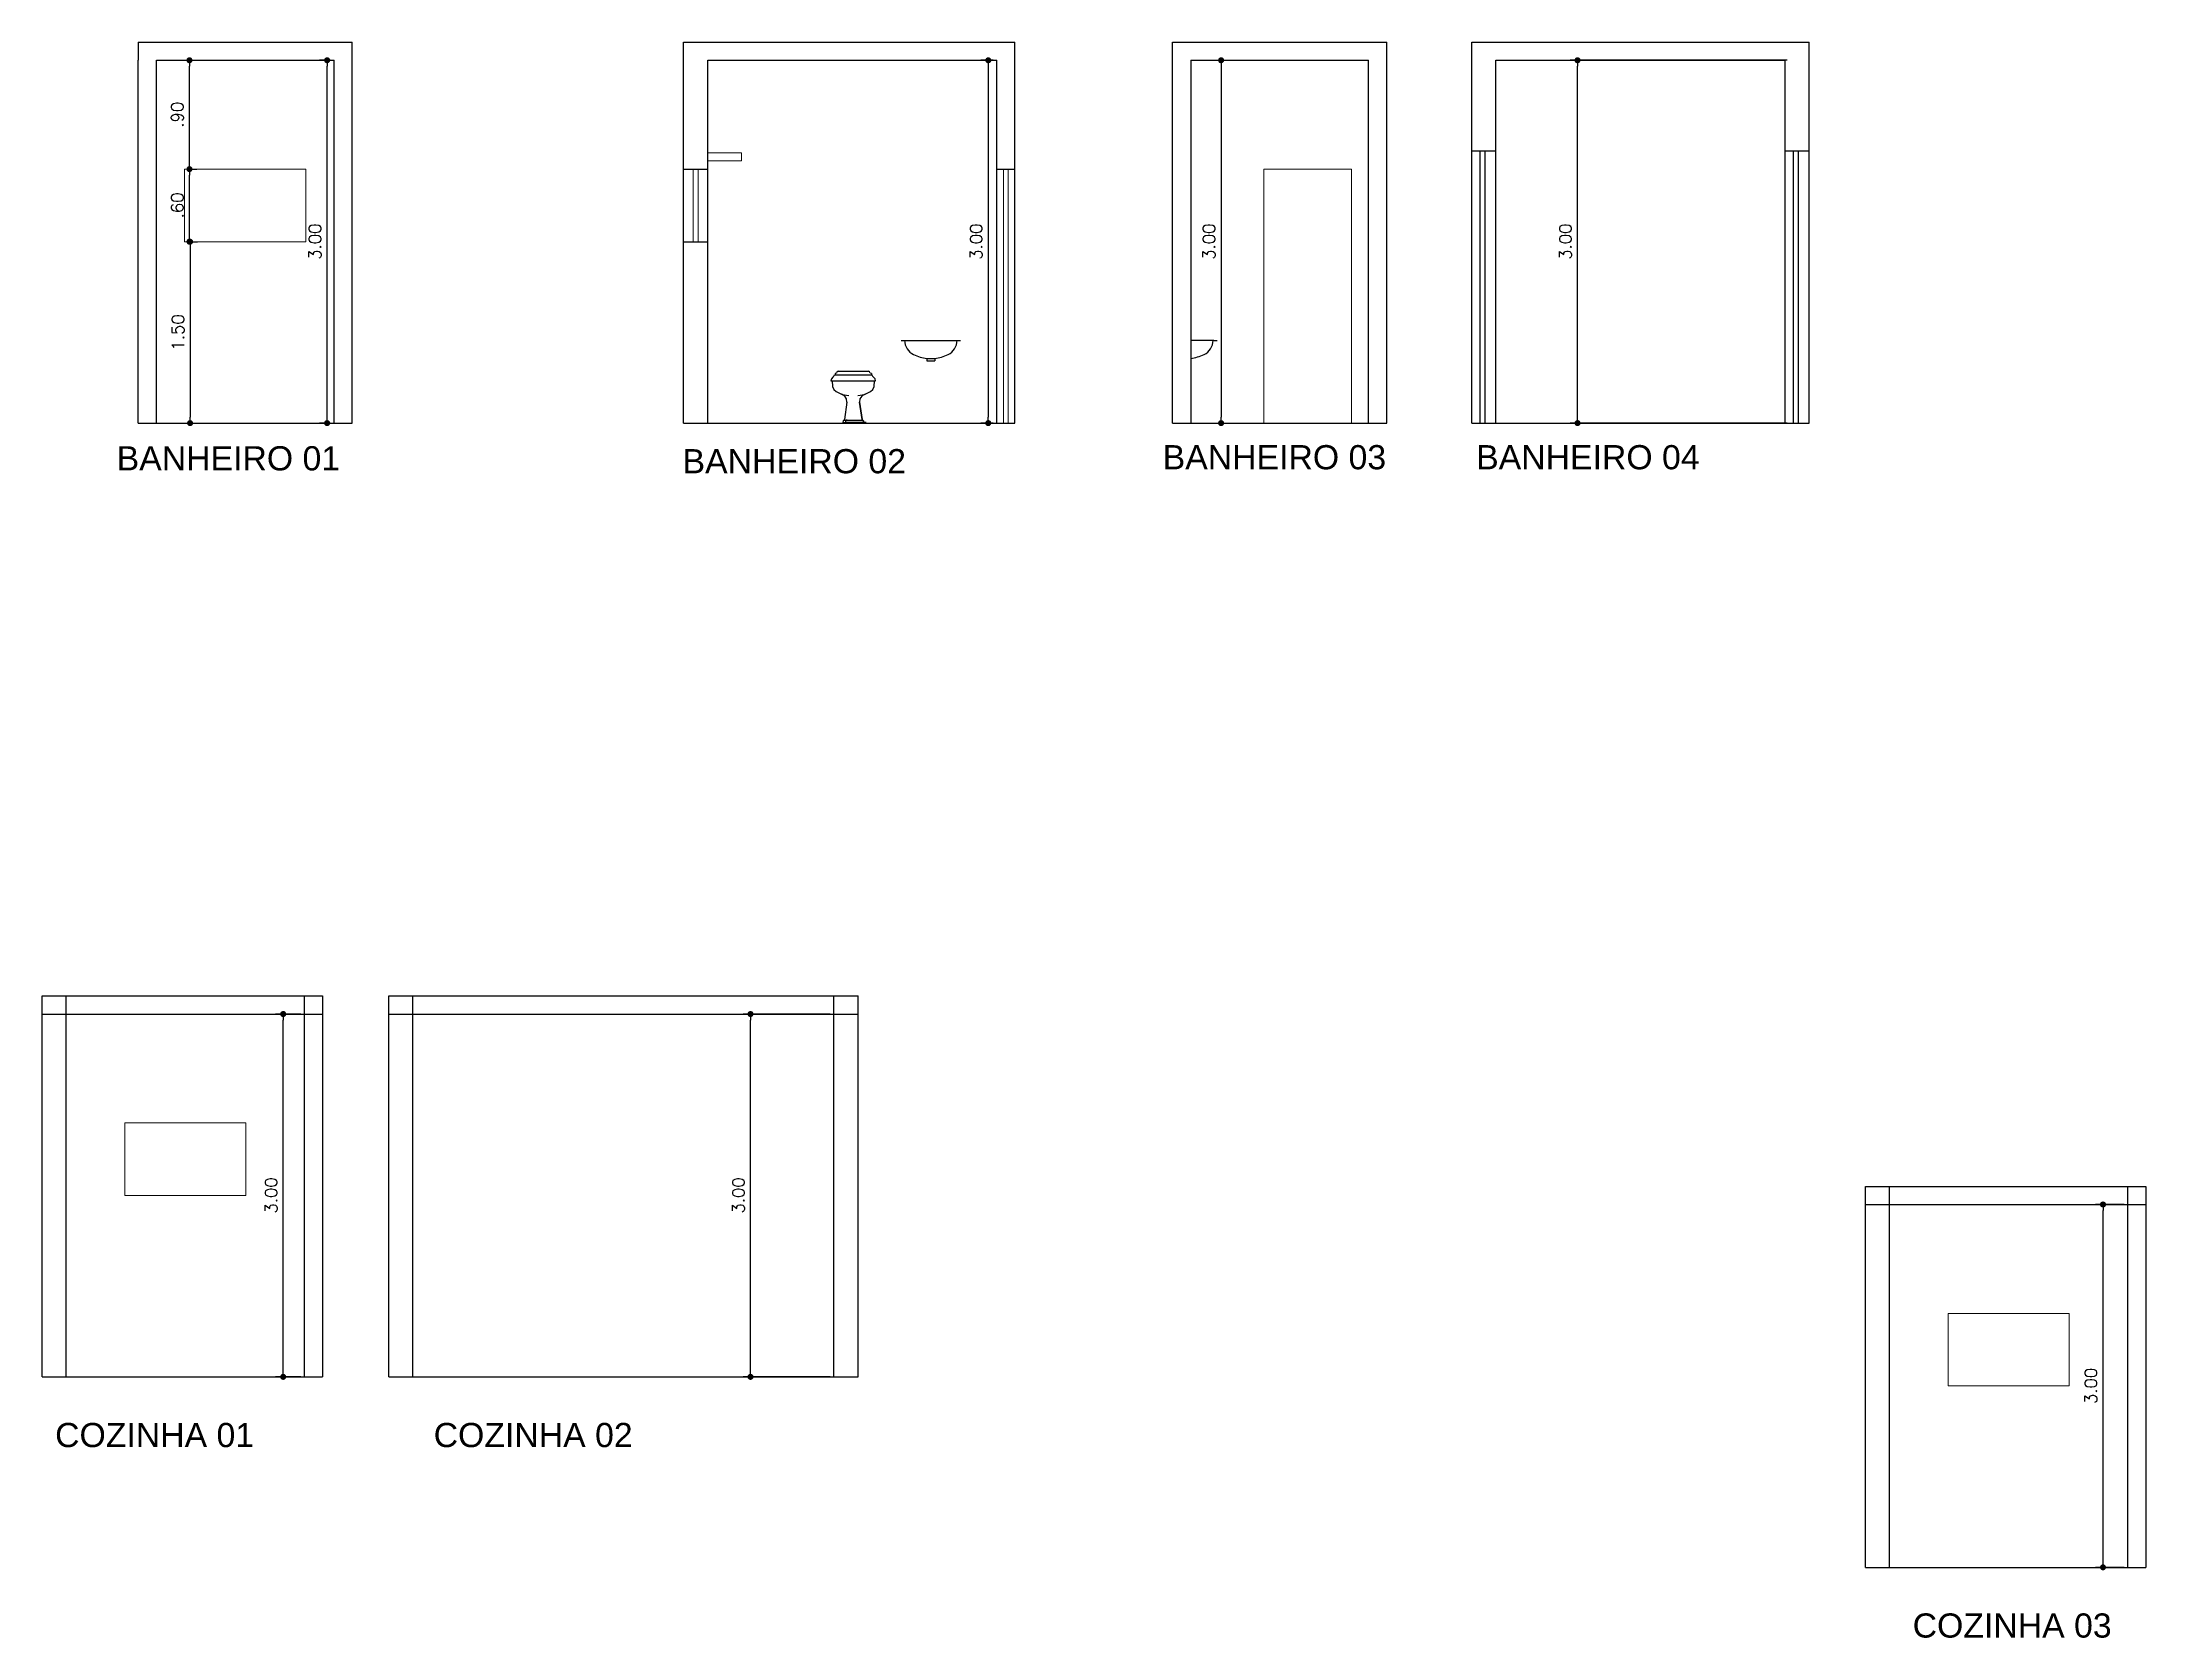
# Model space of a CAD drawing. Header units: millimetres. Extents: x -57 to 56, y 2 to 85.
# Drawn here: x 18.76 to 36.16, y 54.92 to 68.11 of the extents above; entities that cross this region are included whole.
import ezdxf

# ---------------------------------------------------------------- set-up
doc = ezdxf.new("R2010")
doc.units = ezdxf.units.MM
doc.header["$LTSCALE"] = 0.5
doc.header["$PDMODE"] = 3
doc.linetypes.add('DASHED', pattern=[15, 12, -3])
for name, color, linetype in [('AI-Mob', 2, 'Continuous'), ('ARQ TEXTO 02', 3, 'Continuous'), ('MEBEL', 7, 'DASHED'), ('PECAS', 2, 'Continuous')]:
    doc.layers.add(name, color=color, linetype=linetype)
for name, color, linetype, lineweight in [('ARQ cota externa', 1, 'Continuous', 15), ('ARQ cota interna', 1, 'Continuous', 18), ('ARQ Esquadria 2', 2, 'Continuous', 20), ('ARQ MURO', 3, 'Continuous', 30), ('ARQ VISTA 1', 1, 'Continuous', 15)]:
    doc.layers.add(name, color=color, linetype=linetype, lineweight=lineweight)
doc.styles.add('ARIAL 25', font='arial.ttf', dxfattribs={"height": 0.25})
doc.styles.add('RS50', font='romans.shx', dxfattribs={"height": 0.1})
doc.dimstyles.new('Cota 50', dxfattribs={"dimscale": 0.05, "dimtxt": 0.1, "dimasz": 1, "dimexe": 1.25, "dimexo": 0.625, "dimgap": 1, "dimtad": 1, "dimzin": 4, "dimdsep": 46, "dimtxsty": 'RS50', "dimblk": 'DOT', "dimcen": 0.1, "dimclrd": 256, "dimclre": 256, "dimclrt": 256, "dimadec": 0, "dimazin": 0, "dimtfac": 1, "dimtix": 1, "dimtmove": 0, "dimatfit": 3, "dimldrblk": 'DOT', "dimfxl": 1.25, "dimarcsym": 0})

# ---------------------------------------------------------------- blocks, each defined once
blk = doc.blocks.new('_Dot')
at = {"color": 0, "linetype": 'ByBlock', "lineweight": -2}
blk.add_line((-0.5, 0), (-1, 0), dxfattribs=at)
at = {"color": 0, "linetype": 'ByBlock', "const_width": 0.5}
blk.add_lwpolyline([(-0.25, 0, 1), (0.25, 0, 1)], format="xyb", close=True, dxfattribs=at)
blk = doc.blocks.new('*D249')
at = {"layer": 'ARQ cota interna', "lineweight": -2, "transparency": 16777216}
for p, q in [((33.192, 67.964), (31.396, 67.964)), ((31.458, 65.014), (31.458, 67.914)), ((33.192, 64.964), (31.396, 64.964))]:
    blk.add_line(p, q, dxfattribs=at)
at = {"layer": 'DEFPOINTS', "color": 0, "transparency": 16777216}
for p in [(31.458, 67.964), (33.224, 67.964), (33.224, 64.964)]:
    blk.add_point(p, dxfattribs=at)
at = {"layer": 'ARQ cota interna', "lineweight": -2, "transparency": 16777216, "xscale": 0.05, "yscale": 0.05, "zscale": 0.05}
for p, rotation in [((31.458, 67.964), 90), ((31.458, 64.964), 270)]:
    blk.add_blockref('_Dot', p, dxfattribs=dict(at, rotation=rotation))
at = {"layer": 'ARQ cota interna', "transparency": 16777216, "insert": (31.358, 66.464), "char_height": 0.1, "attachment_point": 5, "rotation": 90, "style": 'RS50'}
blk.add_mtext('3.00', dxfattribs=at)
blk = doc.blocks.new('*D250')
at = {"layer": 'ARQ cota interna', "lineweight": -2, "transparency": 16777216}
for p, q in [((28.292, 67.964), (28.574, 67.964)), ((28.511, 67.914), (28.511, 65.014)), ((28.292, 64.964), (28.574, 64.964))]:
    blk.add_line(p, q, dxfattribs=at)
at = {"layer": 'DEFPOINTS', "color": 0, "transparency": 16777216}
for p in [(28.26, 67.964), (28.26, 64.964), (28.511, 64.964)]:
    blk.add_point(p, dxfattribs=at)
at = {"layer": 'ARQ cota interna', "lineweight": -2, "transparency": 16777216, "xscale": 0.05, "yscale": 0.05, "zscale": 0.05}
for p, rotation in [((28.511, 67.964), 90), ((28.511, 64.964), 270)]:
    blk.add_blockref('_Dot', p, dxfattribs=dict(at, rotation=rotation))
at = {"layer": 'ARQ cota interna', "transparency": 16777216, "insert": (28.411, 66.464), "char_height": 0.1, "attachment_point": 5, "rotation": 90, "style": 'RS50'}
blk.add_mtext('3.00', dxfattribs=at)
blk = doc.blocks.new('*D251')
at = {"layer": 'ARQ cota interna', "lineweight": -2, "transparency": 16777216}
for p, q in [((21.145, 67.964), (21.056, 67.964)), ((21.119, 65.014), (21.119, 67.914)), ((21.145, 64.964), (21.056, 64.964))]:
    blk.add_line(p, q, dxfattribs=at)
at = {"layer": 'DEFPOINTS', "color": 0, "transparency": 16777216}
for p in [(21.119, 67.964), (21.177, 67.964), (21.177, 64.964)]:
    blk.add_point(p, dxfattribs=at)
at = {"layer": 'ARQ cota interna', "lineweight": -2, "transparency": 16777216, "xscale": 0.05, "yscale": 0.05, "zscale": 0.05}
for p, rotation in [((21.119, 67.964), 90), ((21.119, 64.964), 270)]:
    blk.add_blockref('_Dot', p, dxfattribs=dict(at, rotation=rotation))
at = {"layer": 'ARQ cota interna', "transparency": 16777216, "insert": (21.019, 66.464), "char_height": 0.1, "attachment_point": 5, "rotation": 90, "style": 'RS50'}
blk.add_mtext('3.00', dxfattribs=at)
blk = doc.blocks.new('*D260')
at = {"layer": 'ARQ cota externa', "lineweight": -2, "transparency": 16777216}
for p, q in [((19.972, 67.964), (20.043, 67.964)), ((19.981, 67.114), (19.981, 67.914)), ((19.972, 67.064), (20.043, 67.064))]:
    blk.add_line(p, q, dxfattribs=at)
at = {"layer": 'DEFPOINTS', "color": 0, "transparency": 16777216}
for p in [(19.941, 67.964), (19.981, 67.964), (19.941, 67.064)]:
    blk.add_point(p, dxfattribs=at)
at = {"layer": 'ARQ cota externa', "lineweight": -2, "transparency": 16777216, "xscale": 0.05, "yscale": 0.05, "zscale": 0.05}
for p, rotation in [((19.981, 67.964), 90), ((19.981, 67.064), 270)]:
    blk.add_blockref('_Dot', p, dxfattribs=dict(at, rotation=rotation))
at = {"layer": 'ARQ cota externa', "transparency": 16777216, "insert": (19.881, 67.514), "char_height": 0.1, "attachment_point": 5, "rotation": 90, "style": 'RS50'}
blk.add_mtext('.90', dxfattribs=at)
blk = doc.blocks.new('*D261')
at = {"layer": 'ARQ cota externa', "lineweight": -2, "transparency": 16777216}
for p, q in [((19.972, 67.064), (20.043, 67.064)), ((19.981, 66.514), (19.981, 67.014)), ((19.972, 66.464), (20.043, 66.464))]:
    blk.add_line(p, q, dxfattribs=at)
at = {"layer": 'DEFPOINTS', "color": 0, "transparency": 16777216}
for p in [(19.941, 67.064), (19.981, 67.064), (19.941, 66.464)]:
    blk.add_point(p, dxfattribs=at)
at = {"layer": 'ARQ cota externa', "lineweight": -2, "transparency": 16777216, "xscale": 0.05, "yscale": 0.05, "zscale": 0.05}
for p, rotation in [((19.981, 67.064), 90), ((19.981, 66.464), 270)]:
    blk.add_blockref('_Dot', p, dxfattribs=dict(at, rotation=rotation))
at = {"layer": 'ARQ cota externa', "transparency": 16777216, "insert": (19.881, 66.764), "char_height": 0.1, "attachment_point": 5, "rotation": 90, "style": 'RS50'}
blk.add_mtext('.60', dxfattribs=at)
blk = doc.blocks.new('*D262')
at = {"layer": 'ARQ cota externa', "lineweight": -2, "transparency": 16777216}
for p, q in [((19.972, 66.464), (20.048, 66.464)), ((19.986, 66.414), (19.986, 65.014)), ((19.972, 64.964), (20.048, 64.964))]:
    blk.add_line(p, q, dxfattribs=at)
at = {"layer": 'DEFPOINTS', "color": 0, "transparency": 16777216}
for p in [(19.941, 66.464), (19.941, 64.964), (19.986, 64.964)]:
    blk.add_point(p, dxfattribs=at)
at = {"layer": 'ARQ cota externa', "lineweight": -2, "transparency": 16777216, "xscale": 0.05, "yscale": 0.05, "zscale": 0.05}
for p, rotation in [((19.986, 66.464), 90), ((19.986, 64.964), 270)]:
    blk.add_blockref('_Dot', p, dxfattribs=dict(at, rotation=rotation))
at = {"layer": 'ARQ cota externa', "transparency": 16777216, "insert": (19.886, 65.714), "char_height": 0.1, "attachment_point": 5, "rotation": 90, "style": 'RS50'}
blk.add_mtext('1.50', dxfattribs=at)
blk = doc.blocks.new('*D264')
at = {"layer": 'ARQ cota interna', "lineweight": -2, "transparency": 16777216}
for p, q in [((20.901, 60.078), (20.693, 60.078)), ((20.756, 57.128), (20.756, 60.028)), ((20.901, 57.078), (20.693, 57.078))]:
    blk.add_line(p, q, dxfattribs=at)
at = {"layer": 'DEFPOINTS', "color": 0, "transparency": 16777216}
for p in [(20.756, 60.078), (20.932, 60.078), (20.932, 57.078)]:
    blk.add_point(p, dxfattribs=at)
at = {"layer": 'ARQ cota interna', "lineweight": -2, "transparency": 16777216, "xscale": 0.05, "yscale": 0.05, "zscale": 0.05}
for p, rotation in [((20.756, 60.078), 90), ((20.756, 57.078), 270)]:
    blk.add_blockref('_Dot', p, dxfattribs=dict(at, rotation=rotation))
at = {"layer": 'ARQ cota interna', "transparency": 16777216, "insert": (20.656, 58.578), "char_height": 0.1, "attachment_point": 5, "rotation": 90, "style": 'RS50'}
blk.add_mtext('3.00', dxfattribs=at)
blk = doc.blocks.new('*D265')
at = {"layer": 'ARQ cota interna', "lineweight": -2, "transparency": 16777216}
for p, q in [((25.278, 60.078), (24.558, 60.078)), ((24.62, 57.128), (24.62, 60.028)), ((25.278, 57.078), (24.558, 57.078))]:
    blk.add_line(p, q, dxfattribs=at)
at = {"layer": 'DEFPOINTS', "color": 0, "transparency": 16777216}
for p in [(24.62, 60.078), (25.309, 60.078), (25.309, 57.078)]:
    blk.add_point(p, dxfattribs=at)
at = {"layer": 'ARQ cota interna', "lineweight": -2, "transparency": 16777216, "xscale": 0.05, "yscale": 0.05, "zscale": 0.05}
for p, rotation in [((24.62, 60.078), 90), ((24.62, 57.078), 270)]:
    blk.add_blockref('_Dot', p, dxfattribs=dict(at, rotation=rotation))
at = {"layer": 'ARQ cota interna', "transparency": 16777216, "insert": (24.52, 58.578), "char_height": 0.1, "attachment_point": 5, "rotation": 90, "style": 'RS50'}
blk.add_mtext('3.00', dxfattribs=at)
blk = doc.blocks.new('*D266')
at = {"layer": 'ARQ cota interna', "lineweight": -2, "transparency": 16777216}
for p, q in [((35.977, 58.503), (35.74, 58.503)), ((35.803, 55.553), (35.803, 58.453)), ((35.977, 55.503), (35.74, 55.503))]:
    blk.add_line(p, q, dxfattribs=at)
at = {"layer": 'DEFPOINTS', "color": 0, "transparency": 16777216}
for p in [(35.803, 58.503), (36.008, 58.503), (36.008, 55.503)]:
    blk.add_point(p, dxfattribs=at)
at = {"layer": 'ARQ cota interna', "lineweight": -2, "transparency": 16777216, "xscale": 0.05, "yscale": 0.05, "zscale": 0.05}
for p, rotation in [((35.803, 58.503), 90), ((35.803, 55.503), 270)]:
    blk.add_blockref('_Dot', p, dxfattribs=dict(at, rotation=rotation))
at = {"layer": 'ARQ cota interna', "transparency": 16777216, "insert": (35.703, 57.003), "char_height": 0.1, "attachment_point": 5, "rotation": 90, "style": 'RS50'}
blk.add_mtext('3.00', dxfattribs=at)
blk = doc.blocks.new('*D268')
at = {"layer": 'ARQ cota externa', "lineweight": -2, "transparency": 16777216}
for p, q in [((26.625, 67.964), (26.524, 67.964)), ((26.586, 67.914), (26.586, 65.014)), ((26.625, 64.964), (26.524, 64.964))]:
    blk.add_line(p, q, dxfattribs=at)
at = {"layer": 'DEFPOINTS', "color": 0, "transparency": 16777216}
for p in [(26.656, 67.964), (26.586, 64.964), (26.656, 64.964)]:
    blk.add_point(p, dxfattribs=at)
at = {"layer": 'ARQ cota externa', "lineweight": -2, "transparency": 16777216, "xscale": 0.05, "yscale": 0.05, "zscale": 0.05}
for p, rotation in [((26.586, 67.964), 90), ((26.586, 64.964), 270)]:
    blk.add_blockref('_Dot', p, dxfattribs=dict(at, rotation=rotation))
at = {"layer": 'ARQ cota externa', "transparency": 16777216, "insert": (26.486, 66.464), "char_height": 0.1, "attachment_point": 5, "rotation": 90, "style": 'RS50'}
blk.add_mtext('3.00', dxfattribs=at)

msp = doc.modelspace()

# ---------------------------------------------------------------- linework, layer by layer
at = {"layer": 'AI-Mob'}
msp.add_line((28.451, 65.648), (28.26, 65.648), dxfattribs=at)
at = {"layer": 'ARQ cota externa', "color": 7}
msp.add_lwpolyline([(24.266, 67.199), (24.546, 67.199), (24.546, 67.133), (24.266, 67.133)], close=True, dxfattribs=at)
at = {"layer": 'ARQ cota interna'}
for p, q in [((26.711, 67.064), (26.711, 64.964)), ((26.751, 67.064), (26.751, 64.964)), ((28.865, 64.964), (28.865, 67.064)), ((29.589, 64.964), (29.589, 67.064))]:
    msp.add_line(p, q, dxfattribs=at)
at = {"layer": 'ARQ Esquadria 2'}
for p, q in [((19.941, 67.064), (20.942, 67.064)), ((19.941, 66.464), (19.941, 67.064)), ((20.942, 66.464), (20.942, 67.064)), ((24.146, 67.064), (24.146, 66.464)), ((24.186, 67.064), (24.186, 66.464)), ((19.941, 66.464), (20.942, 66.464)), ((19.447, 59.178), (20.447, 59.178)), ((19.447, 58.578), (19.447, 59.178)), ((20.447, 58.578), (20.447, 59.178)), ((19.447, 58.578), (20.447, 58.578)), ((34.523, 57.603), (35.523, 57.603)), ((34.523, 57.003), (34.523, 57.603)), ((35.523, 57.003), (35.523, 57.603)), ((34.523, 57.003), (35.523, 57.003))]:
    msp.add_line(p, q, dxfattribs=at)
at = {"layer": 'ARQ MURO'}
for p, q in [((19.557, 68.114), (21.327, 68.114)), ((19.557, 68.114), (19.557, 67.964)), ((19.557, 68.114), (21.327, 68.114)), ((21.327, 67.964), (21.327, 68.114)), ((24.066, 68.114), (26.806, 68.114)), ((24.066, 64.964), (24.066, 68.114)), ((24.066, 64.964), (24.066, 68.114)), ((24.066, 68.114), (26.806, 68.114)), ((26.806, 64.964), (26.806, 68.114)), ((28.11, 68.114), (29.88, 68.114)), ((28.11, 64.964), (28.11, 68.114)), ((28.11, 68.114), (29.88, 68.114)), ((29.88, 64.964), (29.88, 68.114)), ((30.584, 64.964), (30.584, 68.114)), ((30.584, 68.114), (33.374, 68.114)), ((33.374, 64.964), (33.374, 68.114)), ((19.557, 64.964), (19.557, 67.964)), ((19.707, 67.964), (21.177, 67.964)), ((19.707, 64.964), (19.707, 67.964)), ((19.707, 67.964), (21.177, 67.964)), ((21.177, 64.964), (21.177, 67.964)), ((21.327, 64.964), (21.327, 67.964)), ((24.266, 67.964), (26.656, 67.964)), ((24.266, 64.964), (24.266, 67.964)), ((24.266, 67.964), (26.656, 67.964)), ((26.656, 64.964), (26.656, 67.964)), ((28.26, 67.964), (29.73, 67.964)), ((28.26, 67.964), (28.26, 64.964)), ((28.26, 67.964), (29.73, 67.964)), ((29.73, 64.964), (29.73, 67.964)), ((30.784, 64.964), (30.784, 67.964)), ((30.784, 67.964), (33.174, 67.964)), ((33.174, 64.964), (33.174, 67.964)), ((30.584, 67.214), (30.784, 67.214)), ((24.066, 67.064), (24.266, 67.064)), ((26.656, 67.064), (26.806, 67.064)), ((24.066, 66.464), (24.266, 66.464)), ((19.557, 64.964), (21.327, 64.964)), ((24.066, 64.964), (26.806, 64.964)), ((28.11, 64.964), (29.88, 64.964)), ((30.584, 64.964), (33.374, 64.964)), ((18.762, 60.228), (21.082, 60.228)), ((18.762, 57.078), (18.762, 60.228)), ((18.962, 57.078), (18.962, 60.228)), ((20.932, 57.078), (20.932, 60.228)), ((21.082, 60.228), (21.082, 57.078)), ((21.629, 60.228), (25.509, 60.228)), ((21.629, 57.078), (21.629, 60.228)), ((21.829, 57.078), (21.829, 60.228)), ((25.309, 57.078), (25.309, 60.228)), ((25.509, 57.078), (25.509, 60.228)), ((18.762, 60.078), (21.082, 60.078)), ((21.629, 60.078), (25.509, 60.078)), ((33.838, 58.653), (36.158, 58.653)), ((33.838, 55.503), (33.838, 58.653)), ((34.038, 55.503), (34.038, 58.653)), ((36.008, 55.503), (36.008, 58.653)), ((36.158, 58.653), (36.158, 55.503)), ((33.838, 58.503), (36.158, 58.503)), ((18.762, 57.078), (21.082, 57.078)), ((21.629, 57.078), (25.509, 57.078)), ((33.838, 55.503), (36.158, 55.503))]:
    msp.add_line(p, q, dxfattribs=at)
at = {"layer": 'ARQ MURO', "color": 1}
for p, q in [((30.654, 64.964), (30.654, 67.214)), ((30.694, 64.964), (30.694, 67.214))]:
    msp.add_line(p, q, dxfattribs=at)
at = {"layer": 'ARQ MURO', "color": 2}
for p, q in [((33.174, 67.214), (33.374, 67.214)), ((33.244, 64.964), (33.244, 67.214)), ((33.284, 64.964), (33.284, 67.214))]:
    msp.add_line(p, q, dxfattribs=at)
at = {"layer": 'ARQ VISTA 1'}
msp.add_line((28.865, 67.064), (29.589, 67.064), dxfattribs=at)
at = {"layer": 'MEBEL', "linetype": 'Continuous'}
for p, q in [((25.289, 65.331), (25.285, 65.313)), ((25.285, 65.313), (25.654, 65.313)), ((25.302, 65.345), (25.289, 65.331)), ((25.295, 65.313), (25.297, 65.266)), ((25.297, 65.266), (25.309, 65.243)), ((25.302, 65.345), (25.31, 65.353)), ((25.309, 65.243), (25.327, 65.225)), ((25.31, 65.353), (25.315, 65.363)), ((25.314, 65.363), (25.315, 65.363)), ((25.314, 65.363), (25.624, 65.363)), ((25.33, 65.378), (25.319, 65.373)), ((25.319, 65.373), (25.319, 65.363)), ((25.334, 65.389), (25.33, 65.378)), ((25.334, 65.389), (25.33, 65.378)), ((25.345, 65.393), (25.334, 65.389)), ((25.345, 65.393), (25.334, 65.389)), ((25.345, 65.393), (25.595, 65.393)), ((25.345, 65.393), (25.595, 65.393)), ((25.605, 65.389), (25.595, 65.393)), ((25.605, 65.389), (25.595, 65.393)), ((25.61, 65.378), (25.605, 65.389)), ((25.61, 65.378), (25.605, 65.389)), ((25.62, 65.373), (25.61, 65.378)), ((25.612, 65.225), (25.63, 65.243)), ((25.62, 65.373), (25.62, 65.363)), ((25.624, 65.363), (25.625, 65.363)), ((25.624, 65.363), (25.629, 65.353)), ((25.629, 65.353), (25.637, 65.345)), ((25.63, 65.243), (25.642, 65.266)), ((25.65, 65.331), (25.637, 65.345)), ((25.642, 65.266), (25.645, 65.313)), ((25.654, 65.313), (25.65, 65.331)), ((25.327, 65.225), (25.377, 65.2)), ((25.387, 65.196), (25.371, 65.202)), ((25.377, 65.2), (25.432, 65.192)), ((25.399, 65.188), (25.387, 65.196)), ((25.417, 65.138), (25.397, 64.994)), ((25.417, 65.138), (25.397, 64.994)), ((25.414, 65.165), (25.399, 65.188)), ((25.417, 65.138), (25.414, 65.165)), ((25.507, 65.192), (25.562, 65.2)), ((25.525, 65.165), (25.522, 65.138)), ((25.522, 65.138), (25.542, 64.994)), ((25.542, 64.994), (25.522, 65.138)), ((25.54, 65.188), (25.525, 65.165)), ((25.552, 65.196), (25.54, 65.188)), ((25.568, 65.202), (25.552, 65.196)), ((25.562, 65.2), (25.612, 65.225)), ((25.385, 64.982), (25.383, 64.968)), ((25.383, 64.968), (25.556, 64.968)), ((25.391, 64.988), (25.385, 64.982)), ((25.391, 64.988), (25.397, 64.994)), ((25.391, 64.988), (25.548, 64.988)), ((25.406, 64.982), (25.404, 64.968)), ((25.577, 64.968), (25.404, 64.968)), ((25.404, 64.968), (25.577, 64.968)), ((25.412, 64.988), (25.406, 64.982)), ((25.412, 64.988), (25.418, 64.994)), ((25.542, 64.994), (25.548, 64.988)), ((25.542, 64.994), (25.548, 64.988)), ((25.554, 64.982), (25.548, 64.988)), ((25.554, 64.982), (25.548, 64.988)), ((25.554, 64.982), (25.556, 64.968)), ((25.556, 64.968), (25.554, 64.982))]:
    msp.add_line(p, q, dxfattribs=at)
at = {"layer": 'PECAS'}
for p, q in [((25.866, 65.648), (26.356, 65.648)), ((28.451, 65.648), (28.479, 65.648)), ((26.078, 65.498), (26.144, 65.498)), ((26.078, 65.498), (26.078, 65.478)), ((26.078, 65.478), (26.144, 65.478)), ((26.144, 65.498), (26.144, 65.478))]:
    msp.add_line(p, q, dxfattribs=at)
for points in [[(25.968, 65.531, 0.075164), (26.078, 65.498)], [(26.144, 65.498, 0.07508), (26.253, 65.531, 0.089717)], [(28.26, 65.498, 0.07508), (28.37, 65.532, 0.089717)]]:
    msp.add_lwpolyline(points, format="xyb", dxfattribs=at)
for centre, start, end in [((26.028, 65.651), 181.34, 243.5946), ((26.194, 65.651), 296.4054, 358.66), ((28.311, 65.651), 296.4054, 358.66)]:
    msp.add_arc(centre, 0.134, start, end, dxfattribs=at)

# ---------------------------------------------------------------- texts
at = {"layer": 'ARQ TEXTO 02', "style": 'ARIAL 25'}
for s, p in [('BANHEIRO 01', (19.379, 64.573)), ('BANHEIRO 02', (24.058, 64.549)), ('BANHEIRO 03', (28.028, 64.582)), ('BANHEIRO 04', (30.62, 64.582)), ('COZINHA 01', (18.87, 56.497)), ('COZINHA 02', (22, 56.497)), ('COZINHA 03', (34.229, 54.922))]:
    msp.add_text(s, height=0.2, dxfattribs=at).set_placement(p)

# ---------------------------------------------------------------- dimensions: what is measured, and where the dimension line sits
at = {"layer": 'ARQ cota externa'}
for base, p1, p2, picture, middle in [((19.981, 67.964), (19.941, 67.064), (19.941, 67.964), '*D260', (19.881, 67.514)), ((26.586, 64.964), (26.656, 67.964), (26.656, 64.964), '*D268', (26.486, 66.464)), ((19.981, 67.064), (19.941, 66.464), (19.941, 67.064), '*D261', (19.881, 66.764)), ((19.986, 64.964), (19.941, 66.464), (19.941, 64.964), '*D262', (19.886, 65.714))]:
    dim = msp.add_linear_dim(base=base, p1=p1, p2=p2, angle=90, dimstyle='Cota 50', dxfattribs=at)
    dim.commit()
    dim.dimension.update_dxf_attribs({"geometry": picture, "text_midpoint": middle})
at = {"layer": 'ARQ cota interna'}
for base, p1, p2, picture, middle in [((21.119, 67.964), (21.177, 64.964), (21.177, 67.964), '*D251', (21.019, 66.464)), ((28.511, 64.964), (28.26, 67.964), (28.26, 64.964), '*D250', (28.411, 66.464)), ((31.458, 67.964), (33.224, 64.964), (33.224, 67.964), '*D249', (31.358, 66.464)), ((20.756, 60.078), (20.932, 57.078), (20.932, 60.078), '*D264', (20.656, 58.578)), ((24.62, 60.078), (25.309, 57.078), (25.309, 60.078), '*D265', (24.52, 58.578)), ((35.803, 58.503), (36.008, 55.503), (36.008, 58.503), '*D266', (35.703, 57.003))]:
    dim = msp.add_linear_dim(base=base, p1=p1, p2=p2, angle=90, dimstyle='Cota 50', dxfattribs=at)
    dim.commit()
    dim.dimension.update_dxf_attribs({"geometry": picture, "text_midpoint": middle})

doc.saveas('drawing.dxf')
